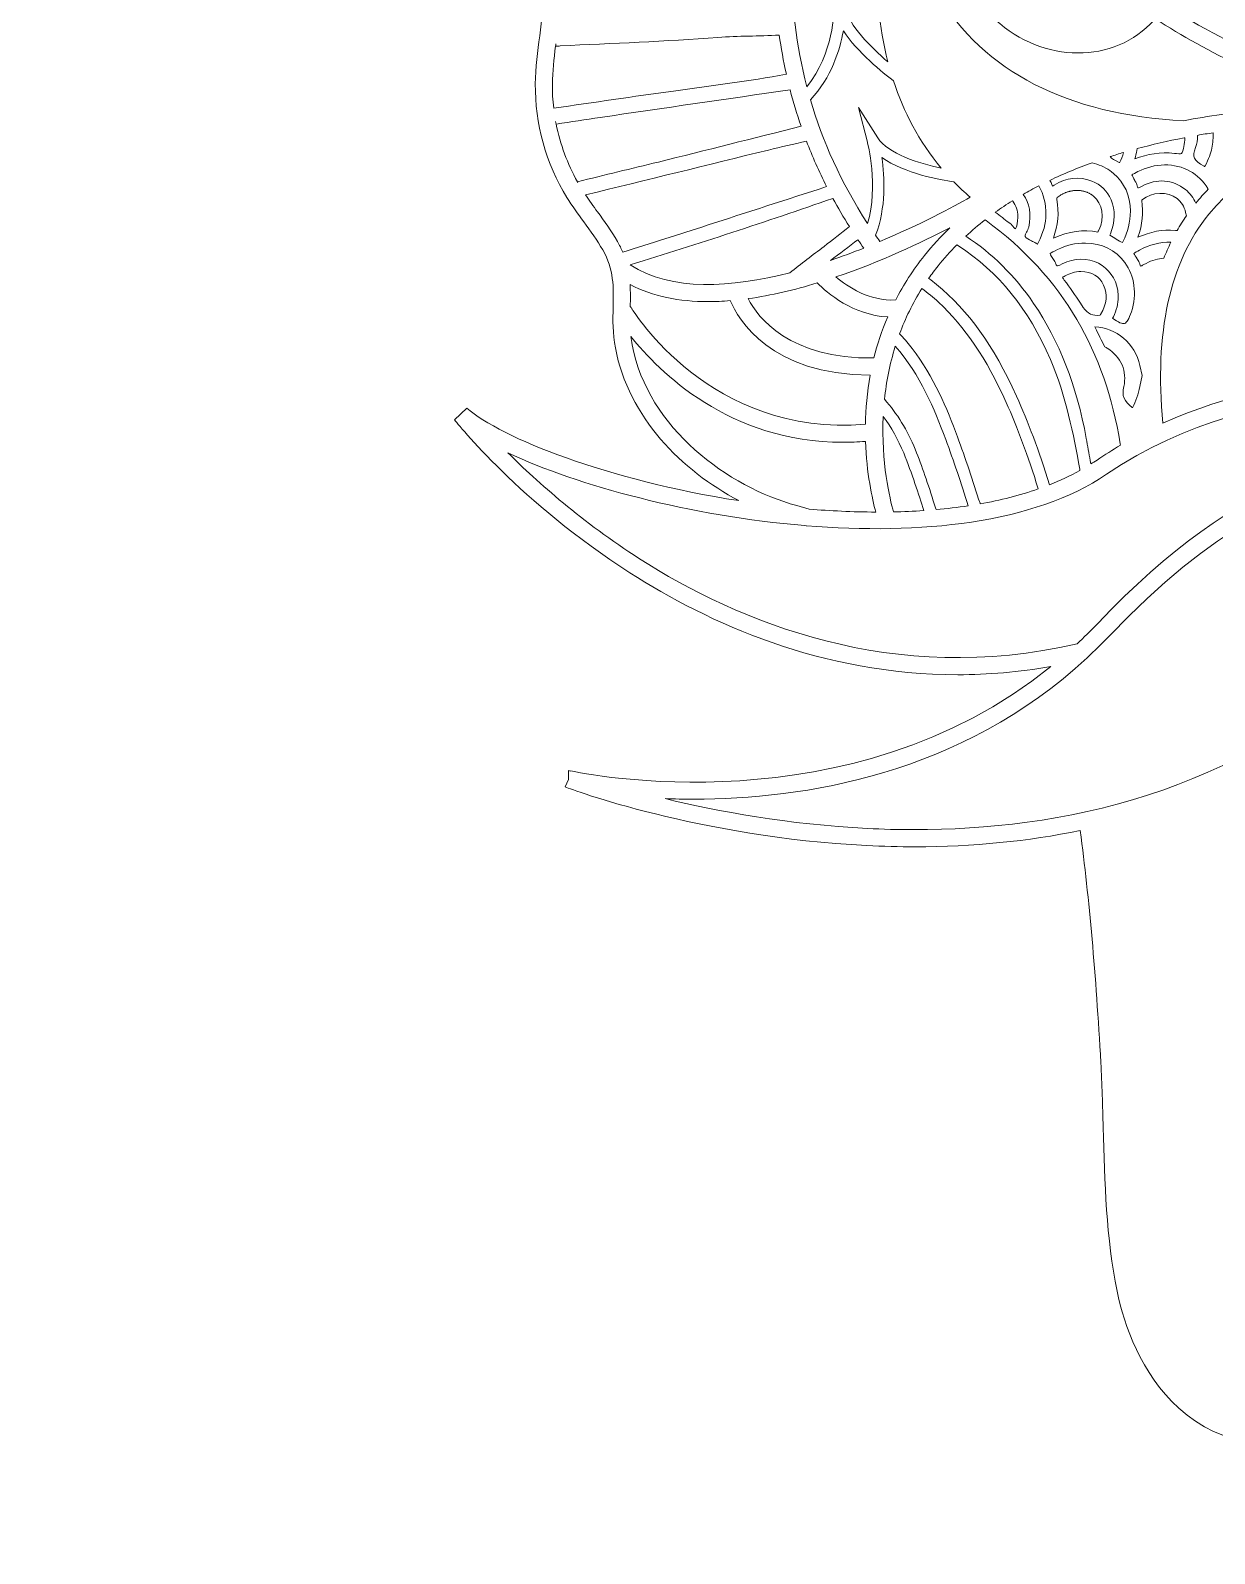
# Model space of a CAD drawing. Extents: x 467 to 2534, y -2987 to -13.
# Drawn here: x 467 to 1243, y -2987 to -1988 of the extents above; entities that cross this region are included whole.
import ezdxf

# ---------------------------------------------------------------- set-up
doc = ezdxf.new("R2010")
doc.units = 0
doc.header["$MEASUREMENT"] = 0
doc.layers.add('Layer 1', color=7, linetype='Continuous')

msp = doc.modelspace()

# ---------------------------------------------------------------- linework, layer by layer
at = {"layer": 'Layer 1', "lineweight": 0}
for points, knots in [([(2529.46, -1453.5), (2526.67, -1452.39), (2523.54, -1453.69), (2522.31, -1456.42), (2522.01, -1457.14), (2505.06, -1493.98), (2462.33, -1535.12), (2461.96, -1524.73), (2462.23, -1514.3), (2463.46, -1503.86), (2465.51, -1486.57), (2472.78, -1450.82), (2489.36, -1439.9), (2448.7, -1466.59), (2405.02, -1490.26), (2349.29, -1559.43), (2349.19, -1550.68), (2349.51, -1541.88), (2350.55, -1533.09), (2352.56, -1515.79), (2359.83, -1480.05), (2376.47, -1469.13), (2332.22, -1498.19), (2284.39, -1523.62), (2221.45, -1607.9), (2220.15, -1592.26), (2219.84, -1576.65), (2221.67, -1561), (2223.72, -1543.7), (2230.98, -1507.92), (2247.57, -1497.05), (2201.24, -1527.46), (2150.89, -1553.92), (2083.38, -1648.37), (2078.18, -1655.67), (2073.43, -1663.39), (2069.41, -1671.44), (2068.67, -1658.57), (2068.71, -1645.69), (2070.23, -1632.76), (2072.24, -1615.45), (2079.51, -1579.67), (2096.13, -1568.75), (2067.51, -1587.56), (2037.38, -1604.86), (2002.64, -1637.55), (2001.15, -1616.39), (1985.47, -1599.69), (1974.86, -1588.37), (1960.13, -1572.71), (1944.55, -1557.52), (1928.53, -1543.21), (1922.83, -1538.12), (1916.99, -1533.17), (1911.36, -1528.38), (1909.95, -1527.18), (1908.55, -1525.99), (1907.17, -1524.79), (1924.28, -1508.4), (1986.82, -1437.6), (2002.4, -1266.13), (2020.09, -1071.6), (1834.51, -783.2), (1826.61, -771.04), (1826.61, -771.04), (1826.16, -771.31), (1826.16, -771.31), (1826.06, -770.88), (1825.96, -770.46), (1825.84, -770.01), (1801.92, -674.85), (1777.16, -576.44), (1776.9, -476.35), (1776.9, -476.35), (1776.87, -467.66), (1776.87, -467.66), (1776.47, -328.93), (1776.03, -171.69), (1864.05, -53.81), (1864.05, -53.81), (1894.69, -12.76), (1894.69, -12.76), (1894.69, -12.76), (1855.91, -46.24), (1855.91, -46.24), (1855.26, -46.8), (1791.47, -102.34), (1728.66, -198.53), (1670.68, -287.35), (1601.55, -430.1), (1601.55, -606.03), (1601.55, -606.03), (1602.51, -629.37), (1602.51, -629.37), (1534.49, -529.65), (1505.77, -471.11), (1505.48, -470.49), (1505.48, -470.49), (1500.45, -460.17), (1500.45, -460.17), (1500.45, -460.17), (1495.42, -470.49), (1495.42, -470.49), (1495.13, -471.11), (1466.41, -529.65), (1398.39, -629.37), (1398.39, -629.37), (1399.35, -605.79), (1399.35, -605.79), (1399.35, -430.1), (1330.22, -287.35), (1272.24, -198.53), (1209.43, -102.34), (1145.63, -46.8), (1144.99, -46.24), (1144.99, -46.24), (1106.21, -12.76), (1106.21, -12.76), (1106.21, -12.76), (1136.86, -53.81), (1136.86, -53.81), (1224.87, -171.69), (1224.43, -328.91), (1224.03, -467.63), (1224.03, -467.63), (1224, -476.35), (1224, -476.35), (1223.74, -576.44), (1199, -674.85), (1175.06, -770.01), (1174.94, -770.46), (1174.84, -770.88), (1174.74, -771.31), (1174.74, -771.31), (1174.29, -771.04), (1174.29, -771.04), (1166.39, -783.2), (980.81, -1071.6), (998.5, -1266.13), (1014.08, -1437.58), (1076.62, -1508.4), (1093.74, -1524.79), (1092.35, -1525.99), (1090.95, -1527.17), (1089.55, -1528.36), (1083.91, -1533.16), (1078.07, -1538.12), (1072.37, -1543.21), (1056.33, -1557.54), (1040.75, -1572.74), (1026.04, -1588.37), (1015.43, -1599.69), (999.73, -1616.39), (998.26, -1637.55), (963.52, -1604.86), (933.39, -1587.56), (904.77, -1568.75), (921.39, -1579.67), (928.66, -1615.45), (930.67, -1632.76), (932.19, -1645.69), (932.23, -1658.57), (931.49, -1671.44), (927.47, -1663.39), (922.72, -1655.67), (917.52, -1648.37), (850.01, -1553.92), (799.66, -1527.46), (753.33, -1497.05), (769.92, -1507.92), (777.18, -1543.7), (779.23, -1561), (781.06, -1576.65), (780.75, -1592.26), (779.45, -1607.9), (716.51, -1523.62), (668.68, -1498.19), (624.45, -1469.13), (641.07, -1480.05), (648.34, -1515.79), (650.35, -1533.09), (651.39, -1541.88), (651.72, -1550.68), (651.61, -1559.43), (595.88, -1490.26), (552.2, -1466.59), (511.54, -1439.9), (528.12, -1450.82), (535.39, -1486.57), (537.44, -1503.86), (538.67, -1514.3), (538.94, -1524.73), (538.57, -1535.14), (495.8, -1493.94), (478.89, -1457.12), (478.59, -1456.42), (477.36, -1453.69), (474.23, -1452.39), (471.44, -1453.5), (468.64, -1454.59), (467.22, -1457.68), (468.19, -1460.52), (468.54, -1461.52), (487.8, -1515.53), (535.25, -1573.56), (539.16, -1578.34), (543.26, -1583.14), (547.54, -1587.91), (572.08, -1615.39), (603.02, -1642.86), (641.36, -1665.25), (645.86, -1667.89), (650.54, -1670.47), (655.26, -1672.98), (666.75, -1679.05), (678.86, -1684.6), (691.61, -1689.6), (696, -1691.34), (700.52, -1693.03), (705.09, -1694.58), (712.22, -1697.09), (719.53, -1699.36), (727.05, -1701.44), (742.29, -1705.65), (756.83, -1709.87), (770.7, -1714.05), (775.62, -1715.53), (780.46, -1716.98), (785.24, -1718.43), (791.57, -1720.41), (797.75, -1722.36), (803.79, -1724.32), (808.38, -1725.79), (812.85, -1727.24), (817.25, -1728.72), (824.69, -1731.2), (831.91, -1733.66), (838.92, -1736.11), (824.16, -1753.71), (812.63, -1777.15), (804.59, -1805.94), (796.16, -1836.12), (793.33, -1869.47), (796.19, -1905.03), (796.86, -1913.35), (798.4, -1921.54), (799.86, -1929.46), (801.84, -1940.01), (803.68, -1949.97), (803.67, -1960.19), (803.65, -1970.62), (802.25, -1981.32), (800.89, -1991.66), (799.56, -2001.9), (798.16, -2012.48), (798.02, -2023.14), (797.7, -2049.1), (805.03, -2075.53), (818.74, -2097.59), (822.17, -2103.14), (826, -2108.43), (829.72, -2113.55), (834.25, -2119.79), (838.51, -2125.68), (842.18, -2132.04), (849.57, -2144.89), (849.31, -2156.31), (849.02, -2169.5), (848.84, -2177.91), (848.63, -2186.61), (850.46, -2196.24), (859.11, -2241.87), (894.04, -2276.66), (931.34, -2296.4), (845.27, -2282.97), (775.65, -2255.4), (753.11, -2235.67), (753.11, -2235.67), (745.04, -2243.33), (745.04, -2243.33), (746.78, -2245.53), (788.29, -2297.73), (860, -2343.72), (911.24, -2376.57), (985.76, -2410.56), (1074.79, -2410.54), (1094.47, -2410.54), (1114.88, -2408.89), (1135.88, -2405.18), (1004.05, -2511.85), (828.85, -2475.26), (821.16, -2473.59), (821.16, -2473.59), (821.14, -2473.73), (821.14, -2473.73), (821.14, -2473.73), (819.86, -2473.42), (819.86, -2473.42), (819.86, -2473.42), (819.86, -2479.29), (819.86, -2479.29), (819.86, -2479.29), (817.52, -2484.09), (817.52, -2484.09), (817.52, -2484.09), (818, -2484.26), (818, -2484.26), (818, -2484.26), (817.98, -2484.29), (817.98, -2484.29), (821.5, -2485.62), (905.39, -2516.95), (1015.16, -2522.5), (1025.87, -2523.03), (1036.45, -2523.3), (1046.89, -2523.3), (1084.88, -2523.3), (1121, -2519.7), (1155.06, -2512.67), (1161.03, -2557.9), (1165.33, -2606.48), (1168.58, -2665.01), (1169.34, -2678.85), (1169.74, -2693.3), (1170.11, -2707.26), (1171.09, -2743.03), (1172.11, -2780.02), (1179.29, -2814.76), (1183.93, -2837.2), (1194.7, -2868.69), (1219.68, -2891.31), (1248.16, -2917.1), (1284.2, -2921.36), (1326.79, -2903.99), (1329.64, -2902.83), (1332.51, -2901.6), (1335.36, -2900.39), (1341.96, -2910.42), (1386.02, -2972.09), (1470.35, -2972.09), (1479.87, -2972.09), (1489.9, -2971.31), (1500.45, -2969.58), (1604.45, -2986.68), (1658.19, -2911.55), (1665.54, -2900.39), (1668.39, -2901.6), (1671.26, -2902.83), (1674.11, -2903.99), (1691.22, -2910.97), (1707.28, -2914.45), (1722.21, -2914.45), (1744.44, -2914.45), (1764.19, -2906.74), (1781.22, -2891.31), (1806.2, -2868.69), (1816.97, -2837.2), (1821.61, -2814.76), (1828.79, -2780.02), (1829.82, -2743.03), (1830.79, -2707.26), (1831.16, -2693.3), (1831.56, -2678.85), (1832.32, -2665.01), (1835.57, -2606.48), (1839.87, -2557.9), (1845.84, -2512.67), (1879.9, -2519.71), (1916.02, -2523.3), (1954.01, -2523.3), (1964.43, -2523.3), (1975.03, -2523.03), (1985.74, -2522.5), (2095.5, -2516.95), (2179.4, -2485.62), (2182.92, -2484.29), (2182.92, -2484.29), (2182.9, -2484.24), (2182.9, -2484.24), (2182.9, -2484.24), (2183.43, -2484.05), (2183.43, -2484.05), (2183.43, -2484.05), (2181.04, -2479.02), (2181.04, -2479.02), (2181.04, -2479.02), (2181.04, -2473.42), (2181.04, -2473.42), (2181.04, -2473.42), (2179.61, -2473.47), (2179.61, -2473.47), (2179.61, -2473.47), (2179.08, -2473.75), (2179.08, -2473.75), (2164.96, -2476.7), (1994.19, -2509.66), (1865.02, -2405.18), (1886.02, -2408.89), (1906.41, -2410.54), (1926.11, -2410.54), (2015.14, -2410.54), (2089.66, -2376.57), (2140.9, -2343.72), (2212.61, -2297.73), (2254.12, -2245.53), (2255.86, -2243.33), (2255.86, -2243.33), (2247.79, -2235.67), (2247.79, -2235.67), (2225.25, -2255.4), (2155.63, -2282.97), (2069.58, -2296.4), (2106.86, -2276.66), (2141.79, -2241.87), (2150.44, -2196.24), (2152.27, -2186.61), (2152.06, -2177.91), (2151.88, -2169.5), (2151.59, -2156.31), (2151.33, -2144.89), (2158.72, -2132.04), (2162.39, -2125.68), (2166.65, -2119.79), (2171.18, -2113.55), (2174.9, -2108.43), (2178.73, -2103.14), (2182.16, -2097.59), (2195.87, -2075.53), (2203.2, -2049.1), (2202.88, -2023.14), (2202.74, -2012.48), (2201.34, -2001.9), (2200.01, -1991.66), (2198.65, -1981.32), (2197.25, -1970.62), (2197.23, -1960.19), (2197.22, -1949.97), (2199.06, -1940.01), (2201.04, -1929.46), (2202.5, -1921.54), (2204.04, -1913.35), (2204.71, -1905.03), (2207.57, -1869.47), (2204.74, -1836.12), (2196.31, -1805.94), (2188.27, -1777.13), (2176.74, -1753.69), (2161.98, -1736.1), (2194.55, -1724.71), (2231.51, -1713.21), (2273.85, -1701.44), (2465.76, -1648.15), (2532.07, -1462.41), (2532.71, -1460.52), (2533.68, -1457.68), (2532.26, -1454.59), (2529.46, -1453.5)], [0, 0, 0, 0, 1, 1, 1, 2, 2, 2, 3, 3, 3, 4, 4, 4, 5, 5, 5, 6, 6, 6, 7, 7, 7, 8, 8, 8, 9, 9, 9, 10, 10, 10, 11, 11, 11, 12, 12, 12, 13, 13, 13, 14, 14, 14, 15, 15, 15, 16, 16, 16, 17, 17, 17, 18, 18, 18, 19, 19, 19, 20, 20, 20, 21, 21, 21, 22, 22, 22, 23, 23, 23, 24, 24, 24, 25, 25, 25, 26, 26, 26, 27, 27, 27, 28, 28, 28, 29, 29, 29, 30, 30, 30, 31, 31, 31, 32, 32, 32, 33, 33, 33, 34, 34, 34, 35, 35, 35, 36, 36, 36, 37, 37, 37, 38, 38, 38, 39, 39, 39, 40, 40, 40, 41, 41, 41, 42, 42, 42, 43, 43, 43, 44, 44, 44, 45, 45, 45, 46, 46, 46, 47, 47, 47, 48, 48, 48, 49, 49, 49, 50, 50, 50, 51, 51, 51, 52, 52, 52, 53, 53, 53, 54, 54, 54, 55, 55, 55, 56, 56, 56, 57, 57, 57, 58, 58, 58, 59, 59, 59, 60, 60, 60, 61, 61, 61, 62, 62, 62, 63, 63, 63, 64, 64, 64, 65, 65, 65, 66, 66, 66, 67, 67, 67, 68, 68, 68, 69, 69, 69, 70, 70, 70, 71, 71, 71, 72, 72, 72, 73, 73, 73, 74, 74, 74, 75, 75, 75, 76, 76, 76, 77, 77, 77, 78, 78, 78, 79, 79, 79, 80, 80, 80, 81, 81, 81, 82, 82, 82, 83, 83, 83, 84, 84, 84, 85, 85, 85, 86, 86, 86, 87, 87, 87, 88, 88, 88, 89, 89, 89, 90, 90, 90, 91, 91, 91, 92, 92, 92, 93, 93, 93, 94, 94, 94, 95, 95, 95, 96, 96, 96, 97, 97, 97, 98, 98, 98, 99, 99, 99, 100, 100, 100, 101, 101, 101, 102, 102, 102, 103, 103, 103, 104, 104, 104, 105, 105, 105, 106, 106, 106, 107, 107, 107, 108, 108, 108, 109, 109, 109, 110, 110, 110, 111, 111, 111, 112, 112, 112, 113, 113, 113, 114, 114, 114, 115, 115, 115, 116, 116, 116, 117, 117, 117, 118, 118, 118, 119, 119, 119, 120, 120, 120, 121, 121, 121, 122, 122, 122, 123, 123, 123, 124, 124, 124, 125, 125, 125, 126, 126, 126, 127, 127, 127, 128, 128, 128, 129, 129, 129, 130, 130, 130, 131, 131, 131, 132, 132, 132, 133, 133, 133, 134, 134, 134, 135, 135, 135, 136, 136, 136, 137, 137, 137, 138, 138, 138, 139, 139, 139, 140, 140, 140, 141, 141, 141, 142, 142, 142, 143, 143, 143, 144, 144, 144, 145, 145, 145, 146, 146, 146, 147, 147, 147, 148, 148, 148, 149, 149, 149, 150, 150, 150, 151, 151, 151, 152, 152, 152, 152]), ([(818.67, -1717.39), (814.2, -1715.91), (809.61, -1714.41), (804.95, -1712.92), (798.24, -1710.81), (791.35, -1708.64), (784.27, -1706.47), (779.64, -1705.06), (774.92, -1703.64), (770.14, -1702.22), (757.32, -1698.38), (743.98, -1694.55), (730.04, -1690.67), (721.83, -1688.4), (713.81, -1685.86), (706.1, -1683.06), (701.34, -1681.42), (696.68, -1679.63), (692.12, -1677.77), (679.31, -1672.6), (667.16, -1666.78), (655.64, -1660.49), (651.05, -1658.03), (646.58, -1655.42), (642.18, -1652.72), (603.78, -1629.55), (573.22, -1601.07), (549.45, -1573.15), (545.05, -1568.05), (540.92, -1562.93), (537, -1557.86), (528.75, -1547.28), (521.54, -1536.93), (515.19, -1527.12), (521.91, -1534.42), (529.4, -1541.99), (537.75, -1549.64), (539.01, -1550.8), (540.36, -1551.96), (541.67, -1553.14), (543.17, -1554.49), (544.73, -1555.83), (546.28, -1557.18), (547.78, -1558.46), (549.25, -1559.76), (550.78, -1561.04), (575.76, -1581.84), (607.14, -1602.52), (646.05, -1619.48), (648.11, -1620.37), (650.2, -1621.27), (652.3, -1622.14), (652.47, -1622.21), (652.64, -1622.28), (652.79, -1622.35), (654.97, -1623.27), (657.19, -1624.17), (659.44, -1625.04), (667.07, -1628.1), (674.97, -1630.97), (683.18, -1633.64), (688.59, -1635.44), (694.1, -1637.14), (699.73, -1638.75), (709.71, -1641.66), (720.12, -1644.31), (730.89, -1646.61), (745.43, -1649.75), (759.69, -1652.96), (773.76, -1656.24), (778.33, -1657.31), (782.92, -1658.39), (787.47, -1659.48), (790.15, -1660.11), (792.83, -1660.74), (795.48, -1661.41), (800.95, -1662.76), (806.4, -1664.1), (811.81, -1665.47), (853.03, -1675.88), (891.87, -1687.21), (928.2, -1699.95), (928.2, -1699.95), (928.22, -1699.95), (928.22, -1699.95), (928.35, -1700.4), (928.51, -1700.89), (928.66, -1701.34), (928.69, -1700.96), (928.76, -1700.55), (928.8, -1700.18), (933.35, -1701.78), (937.86, -1703.38), (942.29, -1705.02), (942.96, -1705.28), (943.64, -1705.5), (944.27, -1705.77), (985.94, -1721.23), (1024.11, -1738.83), (1058.58, -1759.51), (1062.76, -1762.05), (1066.86, -1764.57), (1070.92, -1767.19), (1074.06, -1769.16), (1077.11, -1771.18), (1080.14, -1773.23), (1085.99, -1777.15), (1091.72, -1781.18), (1097.35, -1785.31), (1129.59, -1809.04), (1157.91, -1836.45), (1182.11, -1868.46), (1182.33, -1868.8), (1182.59, -1869.12), (1182.86, -1869.47), (1185.57, -1873.08), (1188.3, -1876.62), (1191.05, -1880.05), (1191.51, -1880.63), (1191.97, -1881.17), (1192.43, -1881.75), (1194.48, -1884.24), (1196.51, -1886.72), (1198.57, -1889.11), (1199.17, -1889.81), (1199.77, -1890.49), (1200.37, -1891.17), (1202.14, -1893.22), (1203.93, -1895.25), (1205.74, -1897.23), (1205.74, -1897.23), (1206.05, -1897.59), (1206.05, -1897.59), (1206.65, -1898.29), (1207.26, -1898.99), (1207.89, -1899.65), (1208.28, -1900.08), (1208.68, -1900.51), (1209.07, -1900.91), (1210.43, -1902.42), (1211.8, -1903.87), (1213.2, -1905.32), (1243.13, -1936.82), (1274.39, -1959.19), (1302.9, -1975.02), (1307.12, -1977.38), (1311.3, -1979.61), (1315.39, -1981.66), (1323.86, -1985.94), (1331.98, -1989.63), (1339.66, -1992.84), (1348.6, -1996.57), (1356.94, -1999.63), (1364.52, -2002.09), (1365.22, -2002.31), (1365.94, -2002.53), (1366.64, -2002.75), (1374.02, -2005.17), (1380.61, -2006.97), (1386.21, -2008.35), (1391.91, -2009.76), (1396.57, -2010.74), (1400.08, -2011.37), (1396.98, -2022.39), (1395.87, -2031.57), (1395.49, -2036.52), (1391.87, -2036.42), (1388.29, -2036.3), (1384.76, -2036.23), (1384.74, -2036.23), (1384.72, -2036.23), (1384.72, -2036.23), (1311.72, -2025.21), (1255.7, -2000.41), (1210.81, -1971.25), (1194.26, -1960.52), (1179.16, -1949.19), (1165.3, -1937.79), (1161.61, -1934.73), (1158.03, -1931.68), (1154.53, -1928.64), (1154.14, -1928.3), (1153.73, -1927.96), (1153.34, -1927.62), (1136.09, -1912.65), (1120.78, -1897.76), (1106.7, -1884), (1106.11, -1883.41), (1105.51, -1882.83), (1104.91, -1882.25), (1104.33, -1881.67), (1103.75, -1881.12), (1103.17, -1880.54), (1101.4, -1878.8), (1099.62, -1877.09), (1097.88, -1875.39), (1096.41, -1873.97), (1094.95, -1872.54), (1093.51, -1871.14), (1090.6, -1868.31), (1087.76, -1865.59), (1084.93, -1862.91), (1081.36, -1859.48), (1077.81, -1856.24), (1074.35, -1853.1), (1073.69, -1852.47), (1073.05, -1851.91), (1072.37, -1851.31), (1072.18, -1851.12), (1071.96, -1850.99), (1071.77, -1850.8), (1066.45, -1846.05), (1061.01, -1841.36), (1055.34, -1836.74), (1025.79, -1812.44), (991.16, -1789.44), (943.74, -1766.64), (941.13, -1765.36), (938.49, -1764.13), (935.81, -1762.87), (934.21, -1762.12), (932.57, -1761.38), (930.9, -1760.63), (928.03, -1759.29), (925.11, -1757.99), (922.18, -1756.67), (892.76, -1743.64), (858.73, -1730.58), (818.67, -1717.39)], [0, 0, 0, 0, 1, 1, 1, 2, 2, 2, 3, 3, 3, 4, 4, 4, 5, 5, 5, 6, 6, 6, 7, 7, 7, 8, 8, 8, 9, 9, 9, 10, 10, 10, 11, 11, 11, 12, 12, 12, 13, 13, 13, 14, 14, 14, 15, 15, 15, 16, 16, 16, 17, 17, 17, 18, 18, 18, 19, 19, 19, 20, 20, 20, 21, 21, 21, 22, 22, 22, 23, 23, 23, 24, 24, 24, 25, 25, 25, 26, 26, 26, 27, 27, 27, 28, 28, 28, 29, 29, 29, 30, 30, 30, 31, 31, 31, 32, 32, 32, 33, 33, 33, 34, 34, 34, 35, 35, 35, 36, 36, 36, 37, 37, 37, 38, 38, 38, 39, 39, 39, 40, 40, 40, 41, 41, 41, 42, 42, 42, 43, 43, 43, 44, 44, 44, 45, 45, 45, 46, 46, 46, 47, 47, 47, 48, 48, 48, 49, 49, 49, 50, 50, 50, 51, 51, 51, 52, 52, 52, 53, 53, 53, 54, 54, 54, 55, 55, 55, 56, 56, 56, 57, 57, 57, 58, 58, 58, 59, 59, 59, 60, 60, 60, 61, 61, 61, 62, 62, 62, 63, 63, 63, 64, 64, 64, 65, 65, 65, 66, 66, 66, 67, 67, 67, 68, 68, 68, 69, 69, 69, 70, 70, 70, 71, 71, 71, 72, 72, 72, 73, 73, 73, 74, 74, 74, 75, 75, 75, 76, 76, 76, 76]), ([(1096.41, -1978.3), (1126.84, -2008.72), (1173.68, -2011.25), (1201, -1983.93), (1202.12, -1982.82), (1203.2, -1981.63), (1204.24, -1980.43), (1238.79, -2002.9), (1279.8, -2022.92), (1329.93, -2036.3), (1310.33, -2036.9), (1291.61, -2038.11), (1273.77, -2039.93), (1255.96, -2041.76), (1239.03, -2044.22), (1222.99, -2047.29), (1222.98, -2047.3), (1222.98, -2047.3), (1222.96, -2047.3), (1146.65, -2043.36), (1092.3, -2015.4), (1061.42, -1964.1), (1047.7, -1941.32), (1041.9, -1918.66), (1039.42, -1903.83), (1038.35, -1897.57), (1037.9, -1892.66), (1037.71, -1889.74), (1037.71, -1889.64), (1037.75, -1889.52), (1037.75, -1889.45), (1041.14, -1869.59), (1045.43, -1853.85), (1048.04, -1845.24), (1051.81, -1848.29), (1055.46, -1851.4), (1059.08, -1854.52), (1061.04, -1856.24), (1062.99, -1857.95), (1064.93, -1859.67), (1066.07, -1860.71), (1067.23, -1861.75), (1068.43, -1862.83), (1071.83, -1865.88), (1075.26, -1869.09), (1078.75, -1872.45), (1079.2, -1872.86), (1079.61, -1873.27), (1080.05, -1873.71), (1081.96, -1875.51), (1083.89, -1877.37), (1085.83, -1879.28), (1085.2, -1880.06), (1084.64, -1880.83), (1084.04, -1881.65), (1081.02, -1885.86), (1078.53, -1890.45), (1076.62, -1895.18), (1066.07, -1921.68), (1072.97, -1954.85), (1096.41, -1978.3)], [0, 0, 0, 0, 1, 1, 1, 2, 2, 2, 3, 3, 3, 4, 4, 4, 5, 5, 5, 6, 6, 6, 7, 7, 7, 8, 8, 8, 9, 9, 9, 10, 10, 10, 11, 11, 11, 12, 12, 12, 13, 13, 13, 14, 14, 14, 15, 15, 15, 16, 16, 16, 17, 17, 17, 18, 18, 18, 19, 19, 19, 20, 20, 20, 20]), ([(994.75, -1910.08), (1001.86, -1924.26), (1015.79, -1935.25), (1021.76, -1939.51), (1021.3, -1961.71), (1023.13, -1985.47), (1029.08, -2008.72), (1017.65, -1999.01), (1003.37, -1984.66), (1001.35, -1973.5), (1001.35, -1973.5), (993.95, -1974.14), (993.95, -1974.14), (993.95, -1974.44), (993.4, -2003.59), (975.98, -2024.99), (968.83, -1997.51), (965.93, -1970.76), (965.72, -1945.81), (981.59, -1936.41), (990.41, -1920.55), (994.75, -1910.08)], [0, 0, 0, 0, 1, 1, 1, 2, 2, 2, 3, 3, 3, 4, 4, 4, 5, 5, 5, 6, 6, 6, 7, 7, 7, 7]), ([(809.21, -2023.3), (809.32, -2015.07), (810.24, -2006.69), (811.3, -1998.49), (811.3, -1998.49), (811.28, -1998.49), (811.28, -1998.49), (811.35, -1997.94), (811.41, -1997.39), (811.5, -1996.85), (811.41, -1997.39), (811.35, -1997.94), (811.3, -1998.49), (812.3, -1998.42), (813.31, -1998.37), (814.32, -1998.31), (848.77, -1996.49), (883.29, -1995.4), (917.67, -1992.67), (931.07, -1991.61), (944.51, -1991.97), (957.89, -1991.18), (959.07, -1999.61), (960.59, -2008.14), (962.51, -2016.76), (938.01, -2021.54), (913.2, -2024.39), (888.49, -2027.83), (862.32, -2031.5), (836.17, -2035.26), (810.05, -2039.15), (809.44, -2033.88), (809.15, -2028.57), (809.21, -2023.3)], [0, 0, 0, 0, 1, 1, 1, 2, 2, 2, 3, 3, 3, 4, 4, 4, 5, 5, 5, 6, 6, 6, 7, 7, 7, 8, 8, 8, 9, 9, 9, 10, 10, 10, 11, 11, 11, 11]), ([(999.87, -1988.32), (1009.03, -2002.46), (1025.84, -2015.96), (1032.71, -2021.16), (1039.3, -2041.37), (1049.3, -2060.9), (1064.01, -2078.39), (1049.32, -2075.32), (1029.17, -2069.01), (1022.41, -2058.5), (1022.41, -2058.5), (1009.7, -2038.74), (1009.7, -2038.74), (1009.7, -2038.74), (1015.67, -2061.47), (1015.67, -2061.47), (1015.75, -2061.79), (1022.99, -2090.07), (1015.74, -2114.64), (998.14, -2087.71), (986.15, -2060.38), (978.33, -2033.59), (992.04, -2019.13), (997.61, -2000.77), (999.87, -1988.32)], [0, 0, 0, 0, 1, 1, 1, 2, 2, 2, 3, 3, 3, 4, 4, 4, 5, 5, 5, 6, 6, 6, 7, 7, 7, 8, 8, 8, 8]), ([(825.88, -2087.73), (825.8, -2087.59), (825.73, -2087.46), (825.65, -2087.32), (819.04, -2075.61), (814.32, -2062.75), (811.69, -2049.49), (811.67, -2049.49), (811.67, -2049.49), (811.65, -2049.49), (811.55, -2048.91), (811.47, -2048.35), (811.35, -2047.77), (811.47, -2048.35), (811.57, -2048.91), (811.69, -2049.49), (821.31, -2048.07), (830.92, -2046.54), (840.54, -2045.14), (882.02, -2039.1), (923.51, -2033.07), (964.99, -2027.05), (967.02, -2034.97), (969.41, -2042.95), (972.17, -2050.94), (941, -2058.81), (909.84, -2066.65), (878.65, -2074.4), (861, -2078.79), (843.31, -2082.9), (825.66, -2087.32), (825.73, -2087.46), (825.8, -2087.59), (825.88, -2087.73)], [0, 0, 0, 0, 1, 1, 1, 2, 2, 2, 3, 3, 3, 4, 4, 4, 5, 5, 5, 6, 6, 6, 7, 7, 7, 8, 8, 8, 9, 9, 9, 10, 10, 10, 11, 11, 11, 11]), ([(1236.93, -2076.96), (1236.87, -2077.12), (1236.8, -2077.23), (1236.73, -2077.34), (1236.59, -2077.27), (1236.41, -2077.18), (1236.2, -2077.05), (1229.7, -2073.41), (1227.98, -2071.14), (1230.65, -2064.83), (1231.68, -2062.42), (1232.11, -2059.83), (1231.92, -2057.17), (1231.92, -2057.17), (1231.88, -2056.89), (1231.88, -2056.89), (1235.28, -2056.3), (1238.71, -2055.72), (1242.17, -2055.17), (1242.41, -2058.31), (1241.88, -2061.86), (1241.29, -2065.22), (1240.65, -2068.75), (1239.31, -2072.37), (1236.93, -2076.96)], [0, 0, 0, 0, 1, 1, 1, 2, 2, 2, 3, 3, 3, 4, 4, 4, 5, 5, 5, 6, 6, 6, 7, 7, 7, 8, 8, 8, 8]), ([(855.34, -2133.49), (855.33, -2133.48), (855.33, -2133.47), (855.32, -2133.46), (854.36, -2131.16), (853.2, -2128.82), (851.86, -2126.46), (847.91, -2119.6), (843.26, -2113.19), (838.77, -2106.98), (836.14, -2103.38), (833.48, -2099.67), (830.97, -2095.92), (870.93, -2086.26), (910.83, -2076.3), (950.77, -2066.52), (959.07, -2064.49), (967.39, -2062.63), (975.72, -2060.73), (979.51, -2070.63), (983.88, -2080.58), (988.93, -2090.53), (962.77, -2098.89), (936.7, -2107.47), (910.56, -2115.88), (892.16, -2121.8), (873.73, -2127.52), (855.34, -2133.46), (855.34, -2133.46), (855.34, -2133.49), (855.34, -2133.49)], [0, 0, 0, 0, 1, 1, 1, 2, 2, 2, 3, 3, 3, 4, 4, 4, 5, 5, 5, 6, 6, 6, 7, 7, 7, 8, 8, 8, 9, 9, 9, 10, 10, 10, 10]), ([(1190.88, -2072.39), (1191.41, -2070.51), (1191.85, -2068.67), (1192.19, -2066.83), (1192.19, -2066.83), (1192.43, -2065.61), (1192.43, -2065.61), (1202.24, -2062.97), (1212.46, -2060.6), (1223.11, -2058.52), (1223.27, -2058.52), (1223.4, -2058.53), (1223.56, -2058.55), (1223.61, -2060.44), (1223.4, -2062.41), (1222.98, -2064.23), (1222.63, -2065.73), (1221.99, -2068.53), (1221.53, -2068.86), (1221.1, -2069.16), (1218.4, -2068.89), (1216.78, -2068.72), (1207.62, -2067.78), (1199.09, -2068.98), (1190.88, -2072.39)], [0, 0, 0, 0, 1, 1, 1, 2, 2, 2, 3, 3, 3, 4, 4, 4, 5, 5, 5, 6, 6, 6, 7, 7, 7, 8, 8, 8, 8]), ([(1023.88, -2126.48), (1022.89, -2125.12), (1021.91, -2123.75), (1020.96, -2122.37), (1028.01, -2104.42), (1026.91, -2084.08), (1025.16, -2071.52), (1039.95, -2081.94), (1063.75, -2086.18), (1072.23, -2087.4), (1075.63, -2090.87), (1079.25, -2094.23), (1083.07, -2097.47), (1071.54, -2103.94), (1049.92, -2115.46), (1023.88, -2126.48)], [0, 0, 0, 0, 1, 1, 1, 2, 2, 2, 3, 3, 3, 4, 4, 4, 5, 5, 5, 5]), ([(1176.85, -2081.86), (1184.12, -2088), (1187.88, -2096.35), (1188, -2106.57), (1187.91, -2113.85), (1186.32, -2120.32), (1183.12, -2126.34), (1183, -2126.58), (1182.86, -2126.89), (1182.71, -2127.18), (1181.37, -2126.79), (1180.11, -2125.92), (1178.71, -2124.96), (1177.45, -2124.09), (1176.05, -2123.14), (1174.43, -2122.45), (1174.6, -2122.15), (1174.75, -2121.84), (1174.86, -2121.57), (1178.01, -2113.73), (1178.18, -2105.76), (1175.35, -2099.16), (1172.91, -2093.48), (1168.51, -2089.23), (1162.59, -2086.88), (1154.43, -2083.63), (1145.92, -2084.54), (1138, -2089.55), (1137.52, -2089.84), (1137.2, -2090.02), (1136.97, -2090.13), (1136.86, -2089.93), (1136.74, -2089.62), (1136.57, -2089.18), (1136.24, -2088.33), (1135.81, -2087.42), (1135.22, -2086.4), (1143.94, -2082.22), (1153.15, -2078.38), (1162.86, -2074.88), (1162.86, -2074.88), (1166.07, -2075.89), (1166.07, -2075.89), (1170.04, -2077.17), (1173.68, -2079.16), (1176.85, -2081.86)], [0, 0, 0, 0, 1, 1, 1, 2, 2, 2, 3, 3, 3, 4, 4, 4, 5, 5, 5, 6, 6, 6, 7, 7, 7, 8, 8, 8, 9, 9, 9, 10, 10, 10, 11, 11, 11, 12, 12, 12, 13, 13, 13, 14, 14, 14, 15, 15, 15, 15]), ([(1174.67, -2070.84), (1177.59, -2069.9), (1180.54, -2068.98), (1183.54, -2068.11), (1182.84, -2070.44), (1181.99, -2072.68), (1180.91, -2074.85), (1180.79, -2074.76), (1180.66, -2074.69), (1180.52, -2074.64), (1177.71, -2073.4), (1175.81, -2072.18), (1174.67, -2070.84)], [0, 0, 0, 0, 1, 1, 1, 2, 2, 2, 3, 3, 3, 4, 4, 4, 4]), ([(1223.97, -2092.44), (1215.5, -2085.72), (1205.54, -2085), (1195.16, -2090.36), (1193.88, -2091.04), (1193.23, -2091.26), (1192.91, -2091.35), (1192.79, -2091.12), (1192.62, -2090.7), (1192.43, -2089.91), (1192.18, -2088.79), (1191.63, -2087.87), (1191.17, -2087.05), (1191.17, -2087.05), (1190.9, -2086.57), (1190.9, -2086.57), (1190.06, -2085.05), (1189.19, -2083.5), (1188.98, -2082.78), (1189.57, -2082.3), (1191.27, -2081.45), (1192.94, -2080.6), (1198.28, -2077.92), (1204.15, -2076.43), (1210.31, -2076.21), (1222.53, -2076.23), (1232.86, -2081.89), (1238.64, -2091.72), (1238.64, -2091.72), (1238.98, -2092.28), (1238.98, -2092.28), (1236.22, -2095.08), (1233.5, -2098.07), (1230.86, -2101.33), (1230.84, -2101.36), (1230.81, -2101.38), (1230.79, -2101.41), (1229.31, -2097.9), (1226.97, -2094.83), (1223.97, -2092.44)], [0, 0, 0, 0, 1, 1, 1, 2, 2, 2, 3, 3, 3, 4, 4, 4, 5, 5, 5, 6, 6, 6, 7, 7, 7, 8, 8, 8, 9, 9, 9, 10, 10, 10, 11, 11, 11, 12, 12, 12, 13, 13, 13, 13]), ([(1399.48, -2222.79), (1378.7, -2218.78), (1295.41, -2206.48), (1209.26, -2245.6), (1203.61, -2186.34), (1213.73, -2140.25), (1239.39, -2108.55), (1265.43, -2076.38), (1299.87, -2069.59), (1307.15, -2068.5), (1350.05, -2083.89), (1404.6, -2113.89), (1430.73, -2170.69), (1430.73, -2170.69), (1430.71, -2170.69), (1430.71, -2170.69), (1424.52, -2170.25), (1416.91, -2169.86), (1409.43, -2177.11), (1403.05, -2183.27), (1399.62, -2192.55), (1398.9, -2205.45), (1398.63, -2210.54), (1398.8, -2216.46), (1399.48, -2222.79)], [0, 0, 0, 0, 1, 1, 1, 2, 2, 2, 3, 3, 3, 4, 4, 4, 5, 5, 5, 6, 6, 6, 7, 7, 7, 8, 8, 8, 8]), ([(1117.69, -2095.59), (1121.04, -2093.67), (1124.47, -2091.81), (1127.98, -2089.98), (1127.98, -2089.98), (1128.05, -2090.1), (1128.05, -2090.1), (1131.16, -2095.49), (1132.69, -2101.81), (1132.59, -2108.92), (1132.66, -2114.4), (1130.97, -2120.61), (1127.61, -2127.33), (1127.38, -2127.79), (1127.21, -2128.08), (1127.08, -2128.27), (1126.99, -2128.2), (1126.89, -2128.12), (1126.77, -2128.02), (1126.41, -2127.71), (1126.07, -2127.54), (1125.99, -2127.52), (1125.05, -2126.94), (1124.06, -2126.5), (1123.1, -2126.05), (1121.33, -2125.23), (1119.81, -2124.54), (1119.07, -2123.32), (1118.75, -2122.76), (1118.89, -2122.28), (1119.88, -2120.46), (1120.42, -2119.47), (1121.04, -2118.32), (1121.33, -2117.03), (1123.2, -2108.65), (1121.96, -2101.45), (1117.69, -2095.59)], [0, 0, 0, 0, 1, 1, 1, 2, 2, 2, 3, 3, 3, 4, 4, 4, 5, 5, 5, 6, 6, 6, 7, 7, 7, 8, 8, 8, 9, 9, 9, 10, 10, 10, 11, 11, 11, 12, 12, 12, 12]), ([(1139.82, -2098.92), (1139.69, -2098.05), (1139.7, -2097.92), (1140.54, -2097.27), (1141, -2096.93), (1141.46, -2096.6), (1141.94, -2096.29), (1142.09, -2096.19), (1142.26, -2096.11), (1142.42, -2096), (1142.74, -2095.82), (1143.07, -2095.61), (1143.39, -2095.44), (1143.58, -2095.34), (1143.78, -2095.25), (1143.97, -2095.15), (1144.28, -2095), (1144.58, -2094.84), (1144.88, -2094.71), (1145.1, -2094.62), (1145.32, -2094.54), (1145.52, -2094.45), (1145.81, -2094.33), (1146.12, -2094.21), (1146.41, -2094.11), (1146.63, -2094.04), (1146.87, -2093.97), (1147.09, -2093.91), (1147.38, -2093.82), (1147.67, -2093.72), (1147.96, -2093.65), (1148.2, -2093.58), (1148.44, -2093.55), (1148.68, -2093.48), (1148.95, -2093.43), (1149.24, -2093.36), (1149.52, -2093.31), (1149.77, -2093.26), (1150.01, -2093.24), (1150.27, -2093.21), (1150.54, -2093.15), (1150.81, -2093.12), (1151.1, -2093.1), (1151.34, -2093.07), (1151.6, -2093.05), (1151.84, -2093.05), (1152.11, -2093.04), (1152.4, -2093.02), (1152.67, -2093), (1152.93, -2093), (1153.2, -2093.02), (1153.48, -2093.02), (1153.7, -2093.02), (1153.92, -2093.04), (1154.14, -2093.04), (1154.41, -2093.07), (1154.69, -2093.09), (1154.96, -2093.12), (1155.18, -2093.14), (1155.4, -2093.17), (1155.61, -2093.19), (1155.88, -2093.24), (1156.15, -2093.29), (1156.43, -2093.34), (1156.63, -2093.38), (1156.85, -2093.41), (1157.06, -2093.46), (1157.33, -2093.53), (1157.6, -2093.62), (1157.88, -2093.68), (1158.07, -2093.74), (1158.27, -2093.79), (1158.46, -2093.85), (1158.73, -2093.94), (1159, -2094.04), (1159.28, -2094.14), (1159.46, -2094.21), (1159.65, -2094.28), (1159.82, -2094.37), (1160.1, -2094.49), (1160.37, -2094.62), (1160.64, -2094.74), (1160.81, -2094.83), (1160.98, -2094.9), (1161.14, -2094.98), (1161.43, -2095.15), (1161.72, -2095.32), (1161.99, -2095.49), (1162.13, -2095.58), (1162.26, -2095.65), (1162.4, -2095.73), (1162.79, -2096), (1163.18, -2096.29), (1163.58, -2096.6), (1169.86, -2101.67), (1171.34, -2110.94), (1167.18, -2119.13), (1167.08, -2119.35), (1166.97, -2119.57), (1166.87, -2119.77), (1166.8, -2119.93), (1166.72, -2120.12), (1166.63, -2120.29), (1157.13, -2118.43), (1147.72, -2119.71), (1137.52, -2124.3), (1140.56, -2115.82), (1141.29, -2107.61), (1139.82, -2098.92)], [0, 0, 0, 0, 1, 1, 1, 2, 2, 2, 3, 3, 3, 4, 4, 4, 5, 5, 5, 6, 6, 6, 7, 7, 7, 8, 8, 8, 9, 9, 9, 10, 10, 10, 11, 11, 11, 12, 12, 12, 13, 13, 13, 14, 14, 14, 15, 15, 15, 16, 16, 16, 17, 17, 17, 18, 18, 18, 19, 19, 19, 20, 20, 20, 21, 21, 21, 22, 22, 22, 23, 23, 23, 24, 24, 24, 25, 25, 25, 26, 26, 26, 27, 27, 27, 28, 28, 28, 29, 29, 29, 30, 30, 30, 31, 31, 31, 32, 32, 32, 33, 33, 33, 34, 34, 34, 35, 35, 35, 36, 36, 36, 36]), ([(1195.38, -2099.62), (1195.42, -2099.55), (1195.54, -2099.38), (1195.98, -2099.01), (1201.75, -2093.91), (1212.5, -2093.55), (1218.52, -2098.27), (1221.24, -2100.39), (1223.23, -2103.65), (1224.17, -2107.44), (1224.17, -2107.44), (1224.7, -2109.57), (1224.7, -2109.57), (1222.53, -2112.73), (1220.48, -2115.99), (1218.56, -2119.35), (1218.56, -2119.35), (1217.41, -2119.25), (1217.41, -2119.25), (1209.15, -2118.53), (1201.08, -2120.01), (1192.93, -2123.75), (1195.84, -2115.29), (1196.63, -2107.49), (1195.38, -2099.62)], [0, 0, 0, 0, 1, 1, 1, 2, 2, 2, 3, 3, 3, 4, 4, 4, 5, 5, 5, 6, 6, 6, 7, 7, 7, 8, 8, 8, 8]), ([(1003.81, -2116.69), (998.4, -2121.19), (992.77, -2125.42), (987.21, -2129.71), (979.73, -2135.47), (972.22, -2141.21), (964.73, -2146.96), (926.32, -2156.91), (887.25, -2159.29), (860.25, -2141.77), (904.74, -2128.03), (949.03, -2113.63), (992.99, -2098.26), (996.34, -2104.42), (999.94, -2110.56), (1003.81, -2116.69)], [0, 0, 0, 0, 1, 1, 1, 2, 2, 2, 3, 3, 3, 4, 4, 4, 5, 5, 5, 5]), ([(1114.21, -2111.09), (1114.11, -2111.77), (1114.02, -2112.52), (1113.94, -2113.27), (1113.75, -2115.18), (1113.51, -2117.52), (1112.64, -2118.22), (1112.22, -2117.93), (1111.5, -2117.11), (1111.04, -2116.6), (1110.22, -2115.68), (1109.38, -2114.74), (1108.32, -2114.04), (1106.87, -2113.09), (1105.51, -2111.98), (1104.06, -2110.8), (1102.59, -2109.6), (1101.06, -2108.41), (1099.43, -2107.32), (1103.07, -2104.72), (1106.84, -2102.22), (1110.73, -2099.79), (1110.73, -2099.79), (1110.87, -2099.96), (1110.87, -2099.96), (1113.03, -2102.86), (1114.18, -2106.33), (1114.19, -2109.98), (1114.19, -2110.18), (1114.19, -2110.37), (1114.21, -2110.56), (1114.21, -2110.73), (1114.23, -2110.92), (1114.21, -2111.09)], [0, 0, 0, 0, 1, 1, 1, 2, 2, 2, 3, 3, 3, 4, 4, 4, 5, 5, 5, 6, 6, 6, 7, 7, 7, 8, 8, 8, 9, 9, 9, 10, 10, 10, 11, 11, 11, 11]), ([(1124.54, -2167.09), (1112.16, -2148.95), (1097.22, -2134.14), (1080.1, -2123.02), (1084.11, -2119.33), (1088.33, -2115.76), (1092.75, -2112.32), (1092.75, -2112.32), (1093.34, -2112.76), (1093.34, -2112.76), (1118, -2130.7), (1138.58, -2153.1), (1152.84, -2177.55), (1166.99, -2201.82), (1176.31, -2228.49), (1181.32, -2259.1), (1181.32, -2259.1), (1181.48, -2260.06), (1181.48, -2260.06), (1176.34, -2263.09), (1171.2, -2266.32), (1166.1, -2269.78), (1164.79, -2270.67), (1163.42, -2271.49), (1162.08, -2272.34), (1162.08, -2272.34), (1161.68, -2270.16), (1161.68, -2270.16), (1160.81, -2265.33), (1159.96, -2260.5), (1159.07, -2255.67), (1152.69, -2220.79), (1141.39, -2191.82), (1124.54, -2167.09)], [0, 0, 0, 0, 1, 1, 1, 2, 2, 2, 3, 3, 3, 4, 4, 4, 5, 5, 5, 6, 6, 6, 7, 7, 7, 8, 8, 8, 9, 9, 9, 10, 10, 10, 11, 11, 11, 11]), ([(991.44, -2138.92), (997.44, -2134.4), (1003.47, -2129.88), (1009.46, -2125.32), (1010.7, -2127.16), (1011.97, -2128.99), (1013.26, -2130.83), (1006.2, -2133.65), (998.89, -2136.36), (991.44, -2138.92)], [0, 0, 0, 0, 1, 1, 1, 2, 2, 2, 3, 3, 3, 3]), ([(1069.71, -2117.47), (1063.72, -2123.22), (1058.17, -2129.28), (1053.11, -2135.63), (1045.46, -2145.2), (1039.22, -2154.99), (1034.15, -2164.82), (1016.88, -2165.59), (1002.79, -2156.34), (994.99, -2149.74), (1024.08, -2139.86), (1050.77, -2127.28), (1069.71, -2117.47)], [0, 0, 0, 0, 1, 1, 1, 2, 2, 2, 3, 3, 3, 4, 4, 4, 4]), ([(1194.63, -2142.64), (1194.51, -2142.44), (1194.29, -2142.01), (1194.05, -2141.14), (1193.73, -2140.03), (1193.15, -2139.14), (1192.65, -2138.36), (1192.65, -2138.36), (1192.35, -2137.88), (1192.35, -2137.88), (1191.46, -2136.45), (1190.54, -2134.96), (1190.26, -2134.26), (1190.85, -2133.77), (1192.36, -2132.95), (1193.85, -2132.15), (1200.43, -2128.55), (1207.57, -2126.8), (1214.51, -2126.99), (1212.84, -2130.39), (1211.29, -2133.87), (1209.85, -2137.47), (1209.85, -2137.47), (1208.54, -2137.61), (1208.54, -2137.61), (1204.65, -2138.03), (1200.71, -2139.38), (1196.82, -2141.62), (1195.55, -2142.35), (1194.92, -2142.57), (1194.63, -2142.64)], [0, 0, 0, 0, 1, 1, 1, 2, 2, 2, 3, 3, 3, 4, 4, 4, 5, 5, 5, 6, 6, 6, 7, 7, 7, 8, 8, 8, 9, 9, 9, 10, 10, 10, 10]), ([(1113.34, -2227.94), (1098.1, -2194.45), (1081.93, -2171.85), (1060.87, -2154.69), (1059.27, -2153.37), (1057.56, -2152.04), (1055.8, -2150.76), (1055.8, -2150.76), (1055.75, -2150.73), (1055.75, -2150.73), (1057.68, -2147.96), (1059.73, -2145.22), (1061.91, -2142.49), (1065.73, -2137.73), (1069.83, -2133.15), (1074.18, -2128.75), (1074.18, -2128.75), (1075.24, -2129.42), (1075.24, -2129.42), (1101.5, -2146.31), (1121.22, -2170.64), (1135.51, -2203.76), (1145.76, -2227.55), (1150.81, -2253.38), (1154.72, -2275.72), (1154.72, -2275.72), (1154.87, -2276.61), (1154.87, -2276.61), (1148.49, -2280.14), (1141.82, -2283.26), (1134.88, -2286.01), (1127.86, -2263.26), (1121.02, -2244.82), (1113.34, -2227.94)], [0, 0, 0, 0, 1, 1, 1, 2, 2, 2, 3, 3, 3, 4, 4, 4, 5, 5, 5, 6, 6, 6, 7, 7, 7, 8, 8, 8, 9, 9, 9, 10, 10, 10, 11, 11, 11, 11]), ([(1179.67, -2158.58), (1178.41, -2150.71), (1173.83, -2144.23), (1167.13, -2140.78), (1159.94, -2137.08), (1151.22, -2137.25), (1143.19, -2141.22), (1140.69, -2142.47), (1140.03, -2142.47), (1139.88, -2142.4), (1139.88, -2142.4), (1139.84, -2142.4), (1139.82, -2142.37), (1139.81, -2142.35), (1139.77, -2142.33), (1139.76, -2142.3), (1139.6, -2142.13), (1139.28, -2141.67), (1138.92, -2140.51), (1138.72, -2139.88), (1138.37, -2139.43), (1138.07, -2139.02), (1136.82, -2137.18), (1135.54, -2135.27), (1135.29, -2134.47), (1135.93, -2133.89), (1138.07, -2132.85), (1140.13, -2131.84), (1146.38, -2128.8), (1151.87, -2127.5), (1158.51, -2127.5), (1158.51, -2127.5), (1158.59, -2127.5), (1158.59, -2127.5), (1169.05, -2127.52), (1178.42, -2132.16), (1184.29, -2140.23), (1190.76, -2149.12), (1192.33, -2160.9), (1188.59, -2172.54), (1187.07, -2177.25), (1185.62, -2179.75), (1184.17, -2180.23), (1182.74, -2180.71), (1180.15, -2179.6), (1176.26, -2176.85), (1176.44, -2176.61), (1176.63, -2176.31), (1176.78, -2175.98), (1178.92, -2171.46), (1179.99, -2167.13), (1180.01, -2162.84), (1180.01, -2161.41), (1179.89, -2159.99), (1179.67, -2158.58)], [0, 0, 0, 0, 1, 1, 1, 2, 2, 2, 3, 3, 3, 4, 4, 4, 5, 5, 5, 6, 6, 6, 7, 7, 7, 8, 8, 8, 9, 9, 9, 10, 10, 10, 11, 11, 11, 12, 12, 12, 13, 13, 13, 14, 14, 14, 15, 15, 15, 16, 16, 16, 17, 17, 17, 18, 18, 18, 18]), ([(1168.46, -2174.36), (1168.22, -2174.75), (1168.15, -2174.75), (1167.96, -2174.79), (1163.47, -2175.5), (1159.82, -2173.82), (1157.11, -2169.75), (1157.11, -2169.75), (1155.23, -2166.9), (1155.23, -2166.9), (1151.89, -2161.85), (1148.42, -2156.61), (1144.58, -2151.75), (1143.7, -2150.61), (1143.58, -2150.08), (1143.53, -2150.08), (1143.6, -2149.98), (1143.94, -2149.6), (1145.28, -2148.94), (1148.34, -2147.43), (1151.72, -2146.07), (1155.47, -2146.19), (1162.69, -2146.29), (1167.54, -2149.21), (1170.32, -2155.1), (1173.17, -2161.14), (1172.55, -2167.43), (1168.46, -2174.36)], [0, 0, 0, 0, 1, 1, 1, 2, 2, 2, 3, 3, 3, 4, 4, 4, 5, 5, 5, 6, 6, 6, 7, 7, 7, 8, 8, 8, 9, 9, 9, 9]), ([(860.08, -2154.69), (875.06, -2162.64), (892.57, -2165.9), (911.17, -2165.9), (915.96, -2165.9), (920.83, -2165.68), (925.73, -2165.27), (931.05, -2177.6), (952.29, -2214.03), (1017.48, -2214.09), (1015.4, -2225.36), (1014.47, -2236.22), (1014.29, -2246.32), (912.42, -2254.94), (861.86, -2171.46), (861.34, -2170.61), (861.34, -2170.61), (860.81, -2169.87), (860.81, -2169.87), (860.81, -2169.87), (860.22, -2169.14), (860.22, -2169.14), (860.32, -2164.4), (860.4, -2159.58), (860.08, -2154.69)], [0, 0, 0, 0, 1, 1, 1, 2, 2, 2, 3, 3, 3, 4, 4, 4, 5, 5, 5, 6, 6, 6, 7, 7, 7, 8, 8, 8, 8]), ([(982.74, -2153.68), (989.29, -2160.28), (1006.08, -2174.72), (1028.91, -2175.98), (1025.04, -2185.03), (1022.08, -2194.04), (1019.9, -2202.86), (964.34, -2203.57), (943.86, -2176.29), (937.47, -2163.97), (952.53, -2161.87), (967.84, -2158.2), (982.74, -2153.68)], [0, 0, 0, 0, 1, 1, 1, 2, 2, 2, 3, 3, 3, 4, 4, 4, 4]), ([(1074.62, -2254.48), (1067.87, -2236.23), (1059.06, -2215.09), (1045.03, -2196.66), (1042.75, -2193.68), (1040.26, -2190.73), (1037.61, -2187.91), (1037.61, -2187.91), (1036.72, -2186.97), (1036.72, -2186.97), (1040.41, -2177.06), (1045.21, -2167.08), (1051.38, -2157.28), (1055.1, -2160.03), (1058.75, -2163.05), (1062.22, -2166.26), (1079.52, -2182.35), (1093.6, -2203.22), (1106.55, -2231.95), (1114.01, -2248.5), (1120.87, -2267.03), (1127.56, -2288.62), (1127.56, -2288.62), (1127.59, -2288.72), (1127.59, -2288.72), (1115.42, -2292.97), (1102.61, -2296.15), (1089.52, -2298.47), (1089.52, -2298.47), (1089.42, -2298.14), (1089.42, -2298.14), (1084.69, -2283.42), (1080, -2269), (1074.62, -2254.48)], [0, 0, 0, 0, 1, 1, 1, 2, 2, 2, 3, 3, 3, 4, 4, 4, 5, 5, 5, 6, 6, 6, 7, 7, 7, 8, 8, 8, 9, 9, 9, 10, 10, 10, 11, 11, 11, 11]), ([(1172.71, -2196.41), (1172.48, -2196.27), (1172.25, -2196.13), (1172.01, -2196), (1171.75, -2195.84), (1171.38, -2195.64), (1171.22, -2195.5), (1169.05, -2191.39), (1167.02, -2187.3), (1164.86, -2182.96), (1164.86, -2182.96), (1164.62, -2182.47), (1164.62, -2182.47), (1178.68, -2182.93), (1191.03, -2193.23), (1194.19, -2207.74), (1194.19, -2207.74), (1195.61, -2214.29), (1195.61, -2214.29), (1195.61, -2214.29), (1194.14, -2221.63), (1194.14, -2221.63), (1193.15, -2226.59), (1191.58, -2231.13), (1189.31, -2235.45), (1189.26, -2235.42), (1189.21, -2235.38), (1189.16, -2235.35), (1183.7, -2231.27), (1182.24, -2227.69), (1183.63, -2221.65), (1185.93, -2211.48), (1181.95, -2202.28), (1172.71, -2196.41)], [0, 0, 0, 0, 1, 1, 1, 2, 2, 2, 3, 3, 3, 4, 4, 4, 5, 5, 5, 6, 6, 6, 7, 7, 7, 8, 8, 8, 9, 9, 9, 10, 10, 10, 11, 11, 11, 11]), ([(861.45, -2194.16), (861.1, -2192.35), (860.85, -2190.55), (860.66, -2188.8), (878.89, -2211.71), (925.01, -2258.13), (999.61, -2258.13), (1004.42, -2258.13), (1009.34, -2257.92), (1014.39, -2257.53), (1015.11, -2278.38), (1018.74, -2295.02), (1021.09, -2303.88), (1005.89, -2303.82), (991.16, -2303.07), (977.51, -2301.93), (977.51, -2301.93), (969.31, -2299.61), (969.31, -2299.61), (924.67, -2287.51), (871.91, -2249.36), (861.45, -2194.16)], [0, 0, 0, 0, 1, 1, 1, 2, 2, 2, 3, 3, 3, 4, 4, 4, 5, 5, 5, 6, 6, 6, 7, 7, 7, 7]), ([(1047.87, -2265.07), (1042.94, -2252.41), (1036.4, -2241.18), (1028.45, -2231.75), (1028.45, -2231.75), (1026.83, -2229.82), (1026.83, -2229.82), (1027.99, -2218.74), (1030.19, -2207.06), (1033.91, -2195.2), (1050.29, -2213.64), (1059.54, -2236.35), (1066.93, -2256.2), (1072.3, -2270.6), (1076.98, -2285.02), (1081.71, -2299.75), (1074.71, -2300.8), (1067.66, -2301.66), (1060.61, -2302.27), (1060.61, -2302.27), (1060.44, -2301.74), (1060.44, -2301.74), (1056.08, -2287.58), (1052.08, -2275.92), (1047.87, -2265.07)], [0, 0, 0, 0, 1, 1, 1, 2, 2, 2, 3, 3, 3, 4, 4, 4, 5, 5, 5, 6, 6, 6, 7, 7, 7, 8, 8, 8, 8]), ([(866.34, -2334.5), (828.85, -2310.51), (799.45, -2284.34), (780.12, -2265.06), (825.82, -2286.64), (899.96, -2306.5), (974.68, -2312.75), (974.68, -2312.75), (975.57, -2313), (975.57, -2313), (975.57, -2313), (975.62, -2312.83), (975.62, -2312.83), (1049.81, -2318.93), (1124.48, -2311.54), (1172.38, -2279.05), (1277.15, -2207.94), (1393.08, -2232.69), (1401.26, -2234.56), (1403.07, -2243.95), (1405.92, -2253.69), (1409.94, -2262.67), (1403.97, -2261.66), (1395.66, -2260.74), (1385.34, -2260.74), (1341.26, -2260.74), (1260.36, -2277.58), (1166.53, -2376.84), (1161.79, -2381.86), (1157.38, -2386.23), (1153.07, -2390.24), (1032.29, -2418.49), (930.54, -2375.59), (866.34, -2334.5)], [0, 0, 0, 0, 1, 1, 1, 2, 2, 2, 3, 3, 3, 4, 4, 4, 5, 5, 5, 6, 6, 6, 7, 7, 7, 8, 8, 8, 9, 9, 9, 10, 10, 10, 11, 11, 11, 11]), ([(1046.26, -2512.09), (1035.72, -2512.09), (1025.51, -2511.81), (1015.72, -2511.32), (963.96, -2508.71), (917.53, -2500.07), (883.1, -2491.75), (889.07, -2491.97), (895.33, -2492.11), (901.89, -2492.11), (973.09, -2492.11), (1076.82, -2476.32), (1159.57, -2399.47), (1164.4, -2395.03), (1169.33, -2390.15), (1174.65, -2384.54), (1305.51, -2246.08), (1411.56, -2274.12), (1417.04, -2275.69), (1420.63, -2281.06), (1424.77, -2285.82), (1429.55, -2289.59), (1430.01, -2289.95), (1430.45, -2290.29), (1430.92, -2290.63), (1407.59, -2298.33), (1368.68, -2318.19), (1359.06, -2366.31), (1356.94, -2376.89), (1353.99, -2387.42), (1350.51, -2397.64), (1259.22, -2489.99), (1139.76, -2512.09), (1046.26, -2512.09)], [0, 0, 0, 0, 1, 1, 1, 2, 2, 2, 3, 3, 3, 4, 4, 4, 5, 5, 5, 6, 6, 6, 7, 7, 7, 8, 8, 8, 9, 9, 9, 10, 10, 10, 11, 11, 11, 11]), ([(1025.97, -2241.22), (1031.33, -2248.37), (1035.84, -2256.39), (1039.39, -2265.12), (1044.92, -2278.71), (1049.28, -2292.37), (1052.51, -2302.9), (1045.87, -2303.35), (1039.27, -2303.64), (1032.71, -2303.77), (1030.31, -2295.21), (1024.59, -2271.2), (1025.97, -2241.22)], [0, 0, 0, 0, 1, 1, 1, 2, 2, 2, 3, 3, 3, 4, 4, 4, 4])]:
    msp.add_open_spline(points, degree=3, knots=knots, dxfattribs=at)

doc.saveas('drawing.dxf')
